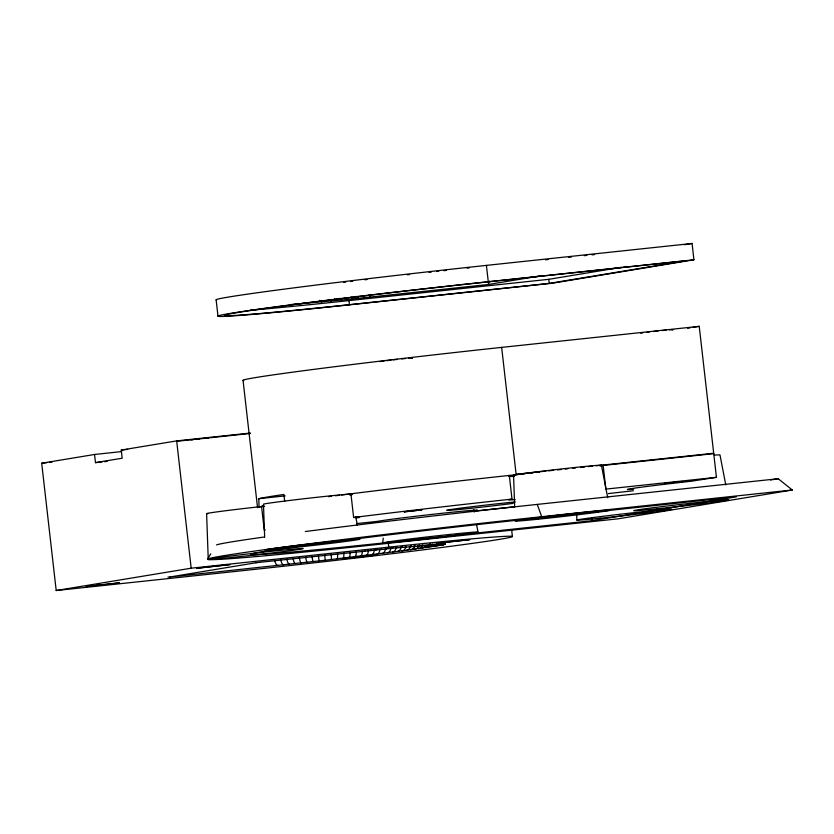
<?xml version="1.0" encoding="UTF-8"?>
<svg xmlns="http://www.w3.org/2000/svg" width="834" height="834" viewBox="0 0 834 834"><rect width="100%" height="100%" fill="white"/><g stroke="black" fill="none" stroke-linecap="round" stroke-linejoin="round"><path stroke-width="1.25" d="M382.66 543.017L592.526 520.656L736.193 496.887L526.327 519.248A204.778 3.93 -6.5 0 0 264.138 551.41A204.778 3.93 -6.5 0 0 382.66 543.017L383.275 538.17M445.262 543.945A8.215 8.215 0 0 1 443.688 544.289L395.921 547.917L256.57 562.658L170.084 576.961L325.166 560.24L324.78 554.829M291.118 304.504L346.986 299.51L488.109 284.53L489.558 281.079M207.551 559.155L210.783 553.797M325.166 560.24L406.377 550.325L443.73 544.404A8.215 8.215 0 0 0 445.304 544.06M257.758 507.437A192.373 3.69 -6.5 0 1 259.04 506.999L258.801 498.659A192.373 3.69 -6.5 0 1 281.683 494.781L283.883 494.458L284.686 501.453M265.275 529.892L264.253 530.101L261.553 506.426L262.574 506.217A192.373 3.69 -6.5 0 1 263.784 505.988M411.506 358.224L412.507 358.026M672.006 329.857L672.996 329.659L669.295 329.847M207.687 438.194L208.25 438.079L206.165 438.184M684.37 244.748L692.064 243.476L693.93 259.801L552.869 283.143L347.225 305.056A201.046 3.857 -6.5 0 1 230.851 313.303A201.046 3.857 -6.5 0 1 488.276 281.715L693.93 259.801M488.109 284.53L541.61 275.679M250.263 310.227A194.749 3.743 -6.5 0 0 348.966 300.605L548.762 279.317L621.549 267.276M624.103 266.849L626.657 266.432M549.22 283.393L685.861 260.792L486.066 282.08A194.749 3.743 -6.5 0 0 236.71 312.677A194.749 3.743 -6.5 0 0 349.436 304.681L549.22 283.393L548.762 279.317M687.664 328.262L690.239 327.835M692.814 327.408L699.236 326.344L716.437 477.329L691.365 481.228A50.832 0.98 -6.5 0 0 638.02 487.65A50.832 0.98 -6.5 0 0 633.684 489.224M56.201 590.524L191.174 568.194L388.748 547.146A192.373 3.69 -6.5 0 1 500.098 539.254A192.373 3.69 -6.5 0 1 253.786 569.476L56.201 590.524L41.7 463.214L94.555 454.478L121.691 451.58M94.555 454.478L95.483 462.641L122.181 458.22L121.253 450.058L176.662 440.894L250.273 433.044M512.212 476.548L514.036 476.245M770.543 479.998L778.226 478.726L792.3 490.006L617.89 518.852L367.294 545.561A248.595 4.775 -6.5 0 1 223.408 555.757A248.595 4.775 -6.5 0 1 541.704 516.705L792.3 490.006M600.991 465.779L603.159 465.435L605.849 489.11L716.437 477.329M509.303 475.432L512.003 499.118L510.533 499.347A50.832 0.98 -6.5 0 0 515.131 499.576M473.118 511.065L475.693 510.658A50.832 0.98 -6.5 0 0 440.717 513.431A50.832 0.98 -6.5 0 0 378.438 521.198L374.633 521.688A192.373 3.69 -6.5 0 1 356.754 523.554M380.189 361.56L384.245 360.986M640.679 333.193L642.743 332.881M191.205 439.904L192.894 439.674M386.476 360.695L391.042 360.132M646.976 332.328L649.446 332.015M352.177 493.655L350.926 493.811L353.626 517.487L358.026 517.195A50.832 0.98 -6.5 0 1 356.024 518.029M353.626 517.487L354.867 517.33A192.373 3.69 -6.5 0 1 509.407 499.389L512.003 499.118M393.137 359.881L397.505 359.381M653.627 331.515L657.995 331.015M197.335 439.132L199.806 438.851M261.553 506.426L263.179 506.238M216.465 299.99A201.046 3.857 -6.5 0 1 486.42 265.389L692.064 243.476M545.551 259.801L548.136 259.53M568.788 257.331L571.363 257.049M584.28 255.673L586.855 255.402M592.025 254.85L594.6 254.578M243.716 380.565A192.373 3.69 -6.5 0 1 501.661 347.392L699.236 326.344M176.714 441.301L250.315 433.461M121.253 450.058L127.717 449.37M41.7 463.214L46.86 462.672M49.446 462.39L52.031 462.119M95.483 462.641L101.946 461.953M104.531 461.671L107.117 461.4M258.561 498.722L285.145 495.886M516.11 474.296L545.811 471.127M548.397 470.856L553.567 470.303M557.435 469.896L561.313 469.479M565.191 469.062L567.766 468.791M572.937 468.239L575.523 467.968M580.683 467.415L584.561 466.998M588.429 466.592L592.307 466.175M596.185 465.768L713.696 453.237M525.201 473.743L506.707 475.714A192.373 3.69 -6.5 0 0 447.597 482.271L437.589 483.418A192.373 3.69 -6.5 0 0 341.586 494.989M529.079 473.326L532.947 472.92M536.825 472.503L539.41 472.232M600.105 465.758L713.737 453.654M510.335 476.579L514.213 476.172M259.489 506.884L264.555 506.342M474.431 511.065L514.411 506.801M305.317 531.529A239.035 4.587 -6.5 0 1 537.263 504.403L778.226 478.726M662.248 330.545L666.105 330.149M401.759 358.912L405.605 358.516M408.796 358.213L412.361 357.953M319.589 300.355L321.57 302.012M329.305 299.427L331.119 301.095M334.486 298.916L336.217 300.594M339.73 298.238L341.513 300.073M345.297 297.675L346.986 299.51M351.051 297.092L352.626 298.937M356.816 296.31L358.432 298.332M362.884 295.674L364.375 297.707M369.181 295.007L370.546 297.06M591.358 518.383L592.526 520.656M319.13 560.886L318.452 556.049M537.263 504.403L541.704 516.705M725.778 484.898L719.982 454.937A44.223 0.844 -6.5 0 0 714.352 455.145M601.429 465.278L607.715 497.742M473.681 509.605L474.16 512.097M476.579 524.586L478.028 532.082A47.778 0.917 -6.5 0 1 406.335 541.026A47.778 0.917 -6.5 0 1 407.315 539.317A47.778 0.917 -6.5 0 1 478.028 532.082M355.701 516.684L357.4 525.43M501.661 347.392L516.163 474.702M486.42 265.389L488.276 281.715M511.669 530.09L512.399 536.523M388.164 542.017L388.748 547.146M348.966 300.605L349.436 304.681M243.048 380.346L257.55 507.656M216.131 299.833L217.997 316.159M176.662 440.894L191.174 568.194M576.648 513.734L576.867 520.082M513.556 475.265L514.682 507.041M264.659 537.242L263.481 504.205A44.223 0.844 -6.5 0 1 313.667 497.648A44.223 0.844 -6.5 0 1 349.717 494.625M206.613 513.608L208.198 558.092M328.523 496.657A192.373 3.69 -6.5 0 1 331.463 496.282M335.456 495.771A192.373 3.69 -6.5 0 1 339.532 495.25M170.073 576.951A16.774 15.252 65.4 0 1 167.947 577.065M256.57 562.648A16.774 6.922 73.7 0 1 255.558 562.564M277.93 565.473A8.215 2.825 83.9 0 1 274.542 559.875M283.696 564.858A8.215 2.533 83.9 0 1 280.589 559.228M289.461 564.232A8.215 2.148 83.8 0 1 286.823 559.061M295.309 563.596A8.215 1.762 83.7 0 1 293.036 558.384M301.21 562.94A8.215 1.366 83.7 0 1 299.312 557.696M307.162 562.283A8.215 0.959 83.6 0 1 305.567 556.486M313.146 561.605A8.215 0.563 83.6 0 1 312.072 556.768M331.171 554.089A8.215 0.646 83.4 0 1 331.171 559.551M337.52 553.359A8.215 1.053 83.4 0 1 337.155 558.863M343.837 552.619A8.215 1.449 83.3 0 1 343.087 558.165M350.113 552.379A8.215 1.845 83.2 0 1 348.977 557.466M356.295 551.649A8.215 2.231 83.2 0 1 354.794 556.778M362.383 550.92A8.215 2.617 83.1 0 1 360.538 556.09M368.378 550.19A8.215 2.992 83.1 0 1 366.189 555.402M374.216 549.96A8.215 3.367 83 0 1 371.724 554.735M379.96 549.262A8.215 3.732 82.9 0 1 377.135 554.068M385.558 548.564A8.215 4.087 82.9 0 1 382.42 553.411M391.063 547.375A8.215 4.431 82.8 0 1 387.549 552.765M396.181 547.688A8.215 4.764 82.7 0 1 392.522 552.129M401.363 546.551A8.215 5.087 82.6 0 1 397.328 551.514M406.012 546.875A8.215 5.4 82.5 0 1 401.946 550.909M410.818 545.79A8.215 5.702 82.4 0 1 406.377 550.325M415.134 545.665A8.215 5.984 82.3 0 1 410.589 549.762M419.356 545.092A8.215 6.255 82.2 0 1 414.592 549.22M423.151 544.998A8.215 6.505 82.1 0 1 418.376 548.699M426.654 544.915A8.215 6.745 81.9 0 1 421.921 548.199M430.365 543.976A8.215 6.964 81.7 0 1 425.225 547.729M433.054 544.373A8.215 7.172 81.5 0 1 428.28 547.281M435.671 544.331A8.215 7.36 81.3 0 1 431.074 546.854M437.975 544.3A8.215 7.527 81 0 1 433.607 546.458M440.675 543.539A8.215 7.683 80.6 0 1 435.869 546.093M442.739 543.184A8.215 7.819 80.1 0 1 437.85 545.759M443.375 543.935A8.215 7.933 79.5 0 1 439.549 545.457M443.49 544.466A8.215 8.027 78.5 0 1 440.967 545.175M443.657 544.602A8.215 8.1 77 0 1 442.103 544.936M444.501 544.394A8.215 8.163 74.3 0 1 442.937 544.727M445.054 544.206A8.215 8.194 67.9 0 1 443.479 544.55M444.918 543.872A8.215 8.194 -82.8 0 1 443.354 544.206M444.282 543.831A8.215 8.152 -88 0 1 442.718 544.164M443.344 543.82A8.215 8.09 89.6 0 1 441.791 544.154M443.083 543.445A8.215 8.006 88.3 0 1 440.581 544.185M442.01 543.257A8.215 7.913 87.4 0 1 439.07 544.237M440.175 543.351A8.215 7.787 86.8 0 1 439.726 543.601M438.778 543.987A8.215 7.787 86.8 0 1 437.287 544.331M436.682 544.122A8.215 7.652 86.3 0 1 435.223 544.456M434.775 544.102A8.215 7.496 85.9 0 1 432.877 544.612M432.554 544.081A8.215 7.318 85.7 0 1 430.271 544.811M430.031 544.07A8.215 7.131 85.4 0 1 427.394 545.029M425.59 544.956A8.215 6.922 85.2 0 1 424.266 545.29M422.577 545.082A8.215 6.693 85 0 1 420.889 545.572M419.658 544.956A8.215 6.453 84.9 0 1 417.271 545.895M414.613 545.926A8.215 6.192 84.8 0 1 413.424 546.239M411.193 545.936A8.215 5.921 84.6 0 1 409.358 546.624M406.148 546.718A8.215 5.64 84.5 0 1 405.074 547.021M402.238 546.791A8.215 5.338 84.4 0 1 400.591 547.458M397.172 547.458A8.215 5.025 84.3 0 1 395.921 547.917M392.772 547.531A8.215 4.702 84.3 0 1 391.063 548.397M387.372 548.272A8.215 4.358 84.2 0 1 386.038 548.908M381.618 549.168A8.215 4.014 84.1 0 1 380.857 549.439M376.853 549.158A8.215 3.659 84 0 1 375.54 549.992M371.078 549.96A8.215 3.294 84 0 1 370.087 550.565M364.979 550.909A8.215 3.013 83.9 0 1 364.416 551.159M608.361 493.613A50.832 0.98 -6.5 0 1 633.35 490.767M514.39 475.734A50.832 0.98 -6.5 0 1 508.448 476.172M352.282 494.52A50.832 0.98 -6.5 0 1 349.832 494.885M513.244 503.361A41.095 0.792 -6.5 0 1 456.938 509.689A41.095 0.792 -6.5 0 1 458.836 508.375A41.095 0.792 -6.5 0 1 515.297 501.932M514.912 475.328A44.223 0.844 -6.5 0 1 558.009 469.354A44.223 0.844 -6.5 0 1 599.792 465.685M207.968 513.671A44.223 0.844 -6.5 0 1 262.429 506.436M216.538 544.915A239.035 4.587 -6.5 0 1 264.17 537.033M343.785 282.351A166.477 3.2 -6.5 0 1 345.745 282.111M350.697 281.506A166.477 3.2 -6.5 0 1 352.699 281.267M364.917 279.786A166.477 3.2 -6.5 0 1 366.991 279.536M407.43 274.803A166.477 3.2 -6.5 0 1 409.598 274.553M429.062 272.343A166.477 3.2 -6.5 0 1 431.22 272.103M436.599 271.498A166.477 3.2 -6.5 0 1 438.736 271.258M444.084 270.675A166.477 3.2 -6.5 0 1 446.211 270.435M467.144 268.162A166.477 3.2 -6.5 0 1 469.188 267.943M404.646 511.774L404.115 511.878L421.983 509.876L404.646 511.774M87.163 586.396L86.163 586.594L119.481 582.862L87.163 586.396M197.71 568.11L196.72 568.308L230.028 564.576L197.71 568.11M665.157 483.397L664.625 483.501L682.493 481.499L665.157 483.397M344.713 558.519L343.723 558.717L377.031 554.985L344.713 558.519M437.475 543.174L436.484 543.372L469.792 539.64L437.475 543.174M656.984 508.834A47.778 0.917 -6.5 0 0 728.687 499.889A47.778 0.917 -6.5 0 0 657.963 507.124A47.778 0.917 -6.5 0 0 656.984 508.834M538.43 519.175A47.778 0.917 -6.5 0 0 610.134 510.231A47.778 0.917 -6.5 0 0 539.41 517.466A47.778 0.917 -6.5 0 0 538.43 519.175M600.115 518.237A47.778 0.917 -6.5 0 0 671.818 509.293A47.778 0.917 -6.5 0 0 601.095 516.527A47.778 0.917 -6.5 0 0 600.115 518.237M288.356 548.115A47.778 0.917 -6.5 0 0 360.059 539.16A47.778 0.917 -6.5 0 0 289.335 546.406A47.778 0.917 -6.5 0 0 288.356 548.115M231.487 557.519A47.778 0.917 -6.5 0 0 303.19 548.574A47.778 0.917 -6.5 0 0 232.467 555.809A47.778 0.917 -6.5 0 0 231.487 557.519"/></g></svg>
